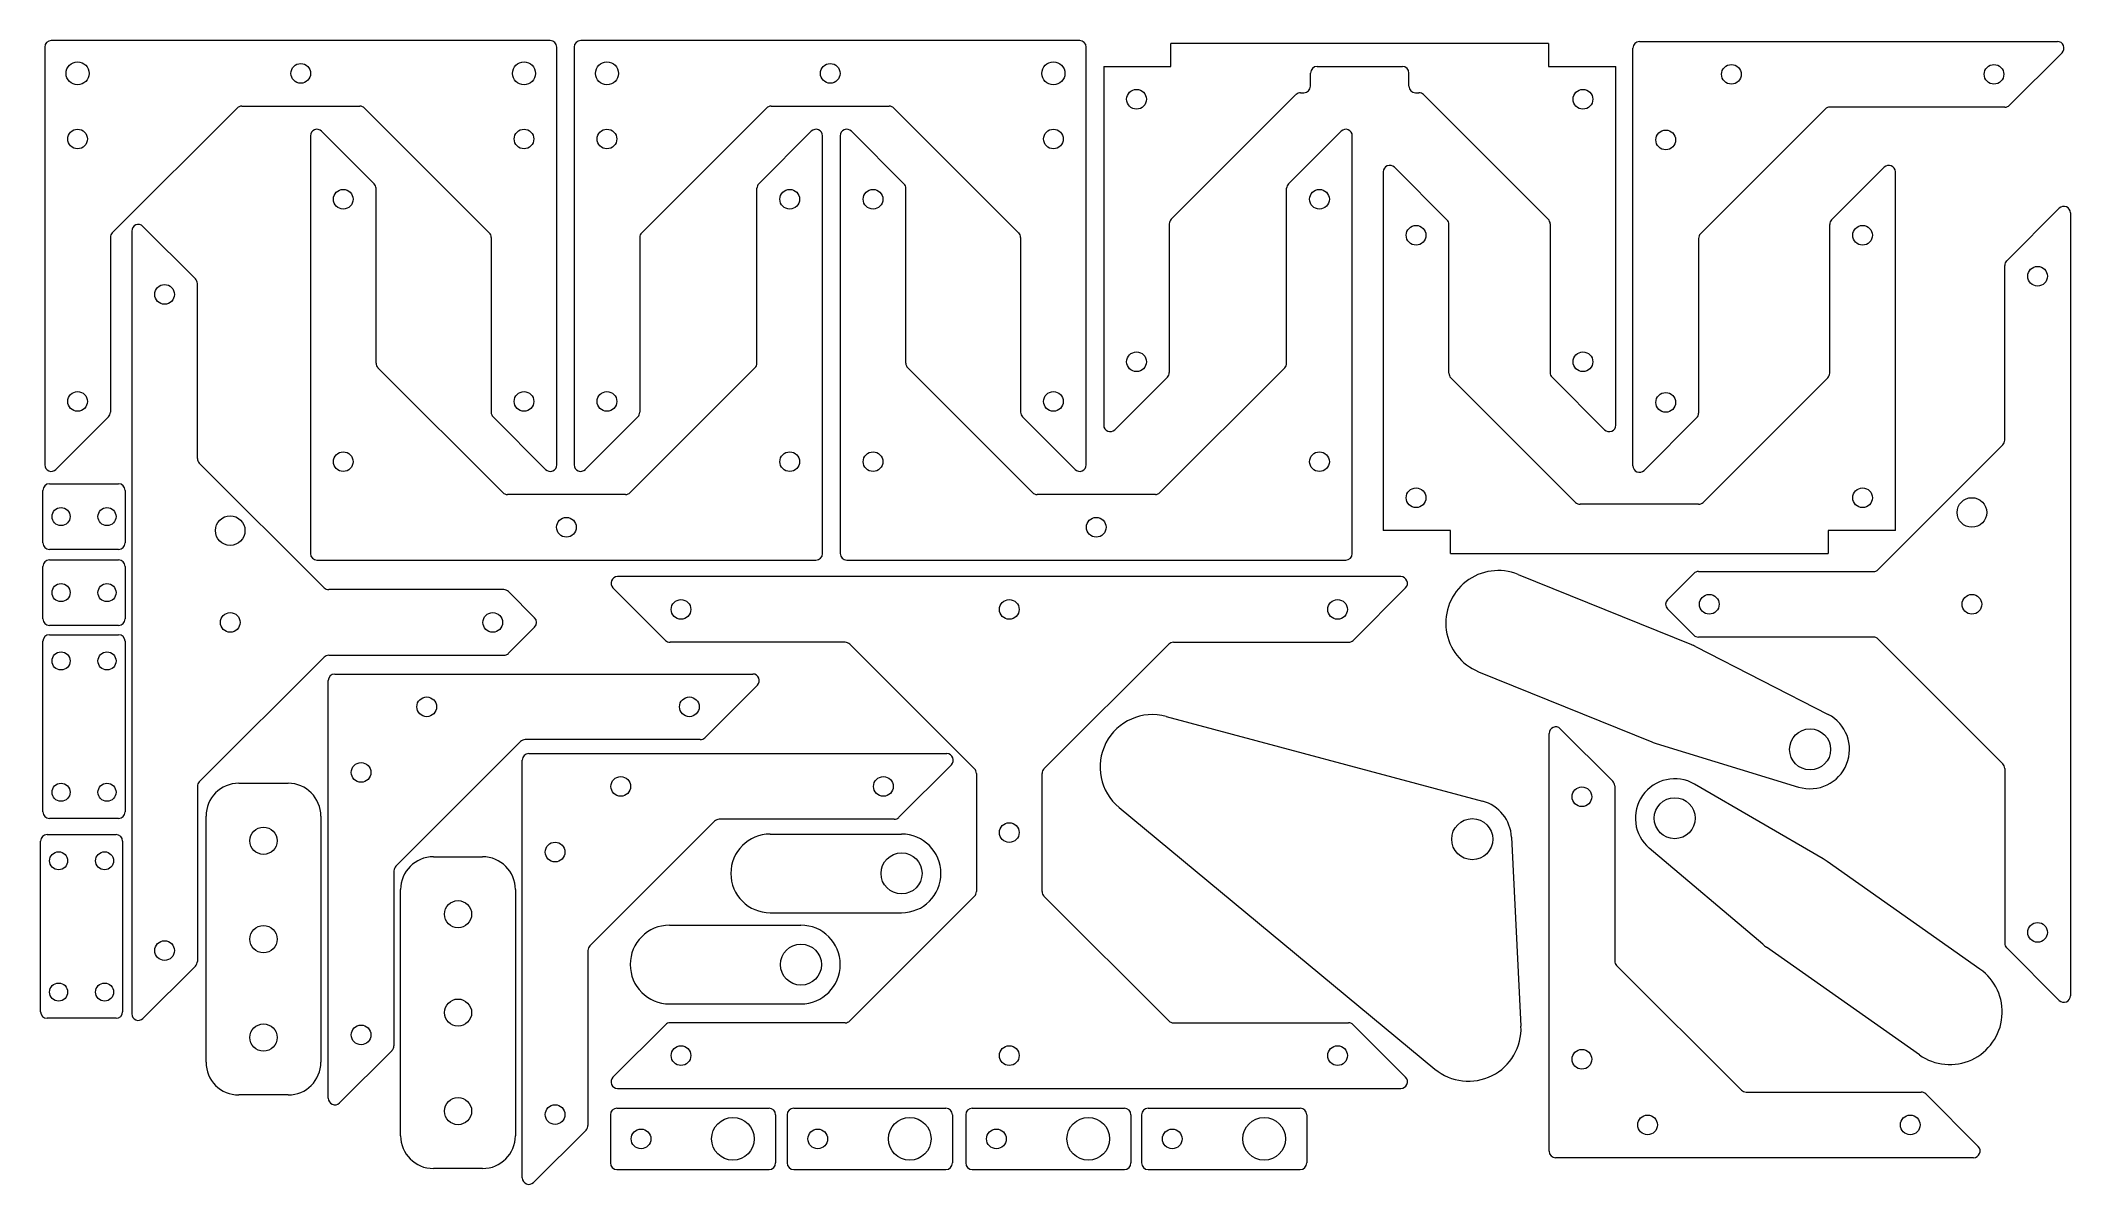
# Model space of a CAD drawing. Header units: millimetres. Extents: x -1 to 617, y -22 to 327.
import ezdxf

# ---------------------------------------------------------------- set-up
doc = ezdxf.new("R2010")
doc.units = ezdxf.units.MM
doc.layers.add('SKETCH', color=7, linetype='Continuous')

msp = doc.modelspace()

# ---------------------------------------------------------------- linework, layer by layer
at = {"layer": 'SKETCH', "lineweight": 20}
for p, q in [((-0.09, 324.75), (-0.09, 197.43)), ((153.91, 326.75), (1.91, 326.75)), ((155.91, 197.43), (155.91, 324.75)), ((161.18, 324.75), (161.18, 197.43)), ((315.18, 326.75), (163.18, 326.75)), ((317.18, 197.43), (317.18, 324.75)), ((457.99, 325.85), (342.99, 325.85)), ((342.99, 318.85), (342.99, 325.85)), ((457.99, 325.85), (457.99, 318.85)), ((483.7, 197.15), (483.7, 324.46)), ((485.7, 326.46), (613.01, 326.46)), ((598.42, 307.05), (614.42, 323.05)), ((322.49, 318.85), (322.49, 209.54)), ((322.49, 318.85), (342.99, 318.85)), ((385.49, 312.85), (385.49, 316.85)), ((387.49, 318.85), (413.49, 318.85)), ((415.49, 312.85), (415.49, 316.85)), ((457.99, 318.85), (478.49, 318.85)), ((478.49, 209.54), (478.49, 318.85)), ((343.07, 272.27), (381.07, 310.27)), ((382.49, 310.85), (383.49, 310.85)), ((417.49, 310.85), (418.49, 310.85)), ((419.9, 310.27), (457.9, 272.27)), ((20.49, 268.16), (58.49, 306.16)), ((59.91, 306.75), (95.91, 306.75)), ((97.32, 306.16), (135.32, 268.16)), ((181.76, 268.16), (219.76, 306.16)), ((221.18, 306.75), (257.18, 306.75)), ((258.59, 306.16), (296.59, 268.16)), ((542.28, 305.88), (504.28, 267.88)), ((597.01, 306.46), (543.7, 306.46)), ((80.85, 297.71), (80.85, 170.39)), ((100.26, 283.12), (84.26, 299.12)), ((233.43, 299.12), (217.43, 283.12)), ((236.85, 170.39), (236.85, 297.71)), ((242.23, 297.71), (242.23, 170.39)), ((261.64, 283.12), (245.64, 299.12)), ((394.81, 299.12), (378.81, 283.12)), ((398.23, 170.39), (398.23, 297.71)), ((407.65, 286.71), (407.65, 177.39)), ((427.07, 272.12), (411.07, 288.12)), ((560.24, 288.12), (544.24, 272.12)), ((563.65, 177.39), (563.65, 286.71)), ((100.85, 228.39), (100.85, 281.71)), ((216.85, 228.39), (216.85, 281.71)), ((262.23, 228.39), (262.23, 281.71)), ((378.23, 228.39), (378.23, 281.71)), ((613.56, 275.64), (597.56, 259.64)), ((616.97, 274.22), (616.97, 35.6)), ((19.91, 266.75), (19.91, 213.43)), ((26.41, 268.69), (26.41, 30.07)), ((29.83, 270.11), (45.83, 254.11)), ((135.91, 266.75), (135.91, 213.43)), ((181.18, 266.75), (181.18, 213.43)), ((297.18, 266.75), (297.18, 213.43)), ((342.49, 270.85), (342.49, 225.54)), ((427.65, 225.39), (427.65, 270.71)), ((458.49, 270.85), (458.49, 225.54)), ((503.7, 266.46), (503.7, 213.15)), ((543.65, 225.39), (543.65, 270.71)), ((596.97, 204.91), (596.97, 258.22)), ((46.41, 199.38), (46.41, 252.69)), ((139.43, 188.98), (101.43, 226.98)), ((216.26, 226.98), (178.26, 188.98)), ((300.81, 188.98), (262.81, 226.98)), ((325.9, 208.13), (341.9, 224.13)), ((377.64, 226.98), (339.64, 188.98)), ((466.24, 185.98), (428.24, 223.98)), ((459.07, 224.13), (475.07, 208.13)), ((543.07, 223.98), (505.07, 185.98)), ((3.32, 196.02), (19.32, 212.02)), ((136.49, 212.02), (152.49, 196.02)), ((164.59, 196.02), (180.59, 212.02)), ((297.76, 212.02), (313.76, 196.02)), ((487.11, 195.74), (503.11, 211.74)), ((85, 159.97), (47, 197.97)), ((558.39, 165.5), (596.39, 203.5)), ((-0.62, 173.65), (-0.62, 189.65)), ((1.38, 191.65), (22.38, 191.65)), ((24.38, 189.65), (24.38, 173.65)), ((176.85, 188.39), (140.85, 188.39)), ((338.23, 188.39), (302.23, 188.39)), ((503.65, 185.39), (467.65, 185.39)), ((428.15, 177.39), (407.65, 177.39)), ((428.15, 170.39), (428.15, 177.39)), ((543.15, 177.39), (543.15, 170.39)), ((563.65, 177.39), (543.15, 177.39)), ((22.38, 171.65), (1.38, 171.65)), ((1.38, 168.47), (22.38, 168.47)), ((82.85, 168.39), (234.85, 168.39)), ((244.23, 168.39), (396.23, 168.39)), ((428.15, 170.39), (543.15, 170.39)), ((-0.62, 150.47), (-0.62, 166.47)), ((24.38, 166.47), (24.38, 150.47)), ((413.04, 163.34), (174.41, 163.34)), ((448.71, 164.02), (501.53, 142.61)), ((502.25, 164.32), (494.25, 156.32)), ((503.66, 164.91), (556.97, 164.91)), ((139.73, 159.38), (86.41, 159.38)), ((141.14, 158.79), (149.14, 150.79)), ((173, 159.92), (189, 143.92)), ((414.46, 159.92), (398.46, 143.92)), ((22.38, 148.47), (1.38, 148.47)), ((502.25, 145.5), (494.25, 153.5)), ((-0.62, 91.64), (-0.62, 143.64)), ((1.38, 145.64), (22.38, 145.64)), ((24.38, 143.64), (24.38, 91.64)), ((141.14, 139.97), (149.14, 147.97)), ((243.73, 143.34), (190.41, 143.34)), ((245.14, 142.75), (283.14, 104.75)), ((304.31, 104.75), (342.31, 142.75)), ((343.73, 143.34), (397.04, 143.34)), ((556.97, 144.91), (503.66, 144.91)), ((596.39, 106.32), (558.39, 144.32)), ((47, 100.79), (85, 138.79)), ((86.41, 139.38), (139.73, 139.38)), ((502.81, 142.02), (543.16, 121.37)), ((86.28, 4.35), (86.28, 131.66)), ((88.28, 133.66), (215.6, 133.66)), ((201.01, 114.25), (217.01, 130.25)), ((436.69, 134.37), (489.51, 112.95)), ((341.53, 120.75), (437.87, 94.91)), ((144.87, 113.08), (106.87, 75.08)), ((199.6, 113.66), (146.28, 113.66)), ((458.17, -11.77), (458.17, 115.55)), ((477.58, 100.96), (461.58, 116.96)), ((490.84, 112.48), (534.17, 99.21)), ((145.39, -19.92), (145.39, 107.39)), ((147.39, 109.39), (274.7, 109.39)), ((260.12, 89.98), (276.12, 105.98)), ((46.41, 99.38), (46.41, 46.07)), ((59.04, 100.34), (74.04, 100.34)), ((283.73, 103.34), (283.73, 67.34)), ((303.73, 67.34), (303.73, 103.34)), ((478.17, 99.55), (478.17, 46.23)), ((541.67, 77.32), (502.48, 100.1)), ((596.97, 104.91), (596.97, 51.6)), ((327.18, 92.98), (423.41, 13.22)), ((22.38, 89.64), (1.38, 89.64)), ((49.04, 15.34), (49.04, 90.34)), ((84.04, 90.34), (84.04, 15.34)), ((203.98, 88.81), (165.98, 50.81)), ((258.7, 89.39), (205.39, 89.39)), ((-1.35, 30.72), (-1.35, 82.72)), ((0.65, 84.72), (21.65, 84.72)), ((23.65, 82.72), (23.65, 30.72)), ((220.92, 84.89), (260.92, 84.89)), ((446.74, 83.92), (449.6, 26.33)), ((523.29, 51.28), (488.7, 80.57)), ((118.31, 77.94), (133.31, 77.94)), ((589.42, 43.7), (542.85, 76.56)), ((106.28, 73.66), (106.28, 20.35)), ((108.31, -7.06), (108.31, 67.94)), ((143.31, 67.94), (143.31, -7.06)), ((283.14, 65.92), (245.14, 27.92)), ((304.31, 65.92), (342.31, 27.92)), ((190.26, 57.09), (230.26, 57.09)), ((220.92, 60.89), (260.92, 60.89)), ((570.97, 17.55), (524.4, 50.42)), ((613.56, 34.18), (597.56, 50.18)), ((29.83, 28.65), (45.83, 44.65)), ((165.39, 49.39), (165.39, -3.92)), ((478.75, 44.82), (516.75, 6.82)), ((190.26, 33.09), (230.26, 33.09)), ((21.65, 28.72), (0.65, 28.72)), ((189, 26.75), (173, 10.75)), ((243.73, 27.34), (190.41, 27.34)), ((343.73, 27.34), (397.04, 27.34)), ((398.46, 26.75), (414.46, 10.75)), ((89.7, 2.94), (105.7, 18.94)), ((174.41, 7.34), (413.04, 7.34)), ((518.17, 6.23), (571.48, 6.23)), ((74.04, 5.34), (59.04, 5.34)), ((174.21, 1.32), (220.56, 1.32)), ((228.06, 1.32), (274.41, 1.32)), ((282.46, 1.32), (328.81, 1.32)), ((336.03, 1.32), (382.38, 1.32)), ((588.9, -10.35), (572.9, 5.65)), ((148.8, -21.34), (164.8, -5.34)), ((172.21, -0.68), (172.21, -15.38)), ((222.56, -0.68), (222.56, -15.38)), ((226.06, -0.68), (226.06, -15.38)), ((276.41, -0.68), (276.41, -15.38)), ((280.46, -0.68), (280.46, -15.38)), ((330.81, -0.68), (330.81, -15.38)), ((334.03, -0.68), (334.03, -15.38)), ((384.38, -0.68), (384.38, -15.38)), ((133.31, -17.06), (118.31, -17.06)), ((174.21, -17.38), (220.56, -17.38)), ((228.06, -17.38), (274.41, -17.38)), ((282.46, -17.38), (328.81, -17.38)), ((336.03, -17.38), (382.38, -17.38)), ((587.48, -13.77), (460.17, -13.77))]:
    msp.add_line(p, q, dxfattribs=at)
for centre, radius in [((9.91, 316.75), 3.5), ((77.91, 316.75), 3), ((145.91, 316.75), 3.5), ((171.18, 316.75), 3.5), ((239.18, 316.75), 3), ((307.18, 316.75), 3.5), ((513.7, 316.46), 3), ((593.7, 316.46), 3), ((332.49, 308.85), 3), ((468.49, 308.85), 3), ((9.91, 296.75), 3), ((145.91, 296.75), 3), ((171.18, 296.75), 3), ((307.18, 296.75), 3), ((493.7, 296.46), 3), ((90.85, 278.39), 3), ((226.85, 278.39), 3), ((252.23, 278.39), 3), ((388.23, 278.39), 3), ((417.65, 267.39), 3), ((553.65, 267.39), 3), ((606.97, 254.91), 3), ((36.41, 249.38), 3), ((332.49, 228.85), 3), ((468.49, 228.85), 3), ((9.91, 216.75), 3), ((145.91, 216.75), 3), ((171.18, 216.75), 3), ((307.18, 216.75), 3), ((493.7, 216.46), 3), ((90.85, 198.39), 3), ((226.85, 198.39), 3), ((252.23, 198.39), 3), ((388.23, 198.39), 3), ((417.65, 187.39), 3), ((553.65, 187.39), 3), ((586.97, 182.91), 4.5), ((4.88, 181.65), 2.75), ((18.88, 181.65), 2.75), ((56.41, 177.38), 4.5), ((158.85, 178.39), 3), ((320.23, 178.39), 3), ((4.88, 158.47), 2.75), ((18.88, 158.47), 2.75), ((193.73, 153.34), 3), ((293.73, 153.34), 3), ((393.73, 153.34), 3), ((506.97, 154.91), 3), ((586.97, 154.91), 3), ((56.41, 149.38), 3), ((136.41, 149.38), 3), ((4.88, 137.64), 2.75), ((18.88, 137.64), 2.75), ((116.28, 123.66), 3), ((196.28, 123.66), 3), ((537.69, 110.69), 6.25), ((96.28, 103.66), 3), ((4.88, 97.64), 2.75), ((18.88, 97.64), 2.75), ((175.39, 99.39), 3), ((255.39, 99.39), 3), ((468.17, 96.23), 3), ((496.45, 89.72), 6.25), ((66.54, 82.84), 4.15), ((293.73, 85.34), 3), ((434.76, 83.32), 6.25), ((155.39, 79.39), 3), ((4.15, 76.72), 2.75), ((18.15, 76.72), 2.75), ((260.92, 72.89), 6.25), ((125.81, 60.44), 4.15), ((66.54, 52.84), 4.15), ((606.97, 54.91), 3), ((36.41, 49.38), 3), ((230.26, 45.09), 6.25), ((4.15, 36.72), 2.75), ((18.15, 36.72), 2.75), ((125.81, 30.44), 4.15), ((66.54, 22.84), 4.15), ((96.28, 23.66), 3), ((193.73, 17.34), 3), ((293.73, 17.34), 3), ((393.73, 17.34), 3), ((468.17, 16.23), 3), ((125.81, 0.44), 4.15), ((155.39, -0.61), 3), ((181.56, -8.03), 3), ((209.56, -8.03), 6.5), ((235.41, -8.03), 3), ((263.41, -8.03), 6.5), ((289.81, -8.03), 3), ((317.81, -8.03), 6.5), ((343.38, -8.03), 3), ((371.38, -8.03), 6.5), ((488.17, -3.77), 3), ((568.17, -3.77), 3)]:
    msp.add_circle(centre, radius, dxfattribs=at)
for centre, radius, start, end in [((1.91, 324.75), 2, 90, 180), ((153.91, 324.75), 2, 0, 90), ((163.18, 324.75), 2, 90, 180), ((315.18, 324.75), 2, 0, 90), ((485.7, 324.46), 2, 90, 180), ((613.01, 324.46), 2, 315, 90), ((387.49, 316.85), 2, 90, 180), ((413.49, 316.85), 2, 0, 90), ((382.49, 308.85), 2, 90, 135), ((383.49, 312.85), 2, 270, 0), ((417.49, 312.85), 2, 180, 270), ((418.49, 308.85), 2, 45, 90), ((59.91, 304.75), 2, 90, 135), ((95.91, 304.75), 2, 45, 90), ((221.18, 304.75), 2, 90, 135), ((257.18, 304.75), 2, 45, 90), ((543.7, 304.46), 2, 90, 135), ((597.01, 308.46), 2, 270, 315), ((82.85, 297.71), 2, 45, 180), ((234.85, 297.71), 2, 0, 135), ((244.23, 297.71), 2, 45, 180), ((396.23, 297.71), 2, 0, 135), ((409.65, 286.71), 2, 45, 180), ((561.65, 286.71), 2, 0, 135), ((98.85, 281.71), 2, 0, 45), ((218.85, 281.71), 2, 135, 180), ((260.23, 281.71), 2, 0, 45), ((380.23, 281.71), 2, 135, 180), ((344.49, 270.85), 2, 135, 180), ((425.65, 270.71), 2, 0, 45), ((456.49, 270.85), 2, 0, 45), ((545.65, 270.71), 2, 135, 180), ((614.97, 274.22), 2, 0, 135), ((21.91, 266.75), 2, 135, 180), ((28.41, 268.69), 2, 45, 180), ((133.91, 266.75), 2, 0, 45), ((183.18, 266.75), 2, 135, 180), ((295.18, 266.75), 2, 0, 45), ((505.7, 266.46), 2, 135, 180), ((44.41, 252.69), 2, 0, 45), ((598.97, 258.22), 2, 135, 180), ((102.85, 228.39), 2, 180, 225), ((214.85, 228.39), 2, 315, 0), ((264.23, 228.39), 2, 180, 225), ((340.49, 225.54), 2, 315, 0), ((376.23, 228.39), 2, 315, 0), ((429.65, 225.39), 2, 180, 225), ((460.49, 225.54), 2, 180, 225), ((541.65, 225.39), 2, 315, 0), ((17.91, 213.43), 2, 315, 0), ((137.91, 213.43), 2, 180, 225), ((179.18, 213.43), 2, 315, 0), ((299.18, 213.43), 2, 180, 225), ((501.7, 213.15), 2, 315, 0), ((324.49, 209.54), 2, 180, 315), ((476.49, 209.54), 2, 225, 0), ((594.97, 204.91), 2, 315, 0), ((48.41, 199.38), 2, 180, 225), ((1.91, 197.43), 2, 180, 315), ((153.91, 197.43), 2, 225, 0), ((163.18, 197.43), 2, 180, 315), ((315.18, 197.43), 2, 225, 0), ((485.7, 197.15), 2, 180, 315), ((1.38, 189.65), 2, 90, 180), ((22.38, 189.65), 2, 0, 90), ((140.85, 190.39), 2, 225, 270), ((176.85, 190.39), 2, 270, 315), ((302.23, 190.39), 2, 225, 270), ((338.23, 190.39), 2, 270, 315), ((467.65, 187.39), 2, 225, 270), ((503.65, 187.39), 2, 270, 315), ((1.38, 173.65), 2, 180, 270), ((22.38, 173.65), 2, 270, 0), ((1.38, 166.47), 2, 90, 180), ((22.38, 166.47), 2, 0, 90), ((82.85, 170.39), 2, 180, 270), ((234.85, 170.39), 2, 270, 0), ((244.23, 170.39), 2, 180, 270), ((396.23, 170.39), 2, 270, 0), ((174.41, 161.34), 2, 90, 225), ((413.04, 161.34), 2, 315, 90), ((442.7, 149.2), 16, 67.93321, 247.93331), ((503.66, 162.91), 2, 90, 135), ((556.97, 166.91), 2, 270, 315), ((86.41, 161.38), 2, 225, 270), ((139.73, 157.38), 2, 45, 90), ((495.66, 154.91), 2, 135, 225), ((1.38, 150.47), 2, 180, 270), ((22.38, 150.47), 2, 270, 0), ((147.73, 149.38), 2, 315, 45), ((1.38, 143.64), 2, 90, 180), ((22.38, 143.64), 2, 0, 90), ((190.41, 145.34), 2, 225, 270), ((243.73, 141.34), 2, 45, 90), ((343.73, 141.34), 2, 90, 135), ((397.04, 145.34), 2, 270, 315), ((495.52, 127.78), 16, 62.88971, 67.93321), ((503.66, 146.91), 2, 225, 270), ((556.97, 142.91), 2, 45, 90), ((86.41, 137.38), 2, 90, 135), ((139.73, 141.38), 2, 270, 315), ((88.28, 131.66), 2, 90, 180), ((215.6, 131.66), 2, 315, 90), ((337.39, 105.3), 16, 74.9829, 230.346), ((460.17, 115.55), 2, 45, 180), ((537.69, 110.69), 12, 252.97671, 62.88971), ((146.28, 111.66), 2, 90, 135), ((199.6, 115.66), 2, 270, 315), ((495.52, 127.78), 16, 247.93321, 252.97671), ((147.39, 107.39), 2, 90, 180), ((274.7, 107.39), 2, 315, 90), ((594.97, 104.91), 2, 0, 45), ((48.41, 99.38), 2, 135, 180), ((59.04, 90.34), 10, 90, 180), ((74.04, 90.34), 10, 0, 90), ((281.73, 103.34), 2, 0, 45), ((305.73, 103.34), 2, 135, 180), ((476.17, 99.55), 2, 0, 45), ((496.45, 89.72), 12, 59.83415, 229.74715), ((434.76, 83.32), 12, 2.83858, 74.9829), ((1.38, 91.64), 2, 180, 270), ((22.38, 91.64), 2, 270, 0), ((205.39, 87.39), 2, 90, 135), ((258.7, 91.39), 2, 270, 315), ((0.65, 82.72), 2, 90, 180), ((21.65, 82.72), 2, 0, 90), ((220.92, 72.89), 12, 90.0002, 269.9998), ((260.92, 72.89), 12, 270, 90), ((108.28, 73.66), 2, 135, 180), ((118.31, 67.94), 10, 90, 180), ((133.31, 67.94), 10, 0, 90), ((533.63, 63.49), 16, 54.79065, 59.83415), ((281.73, 67.34), 2, 315, 0), ((305.73, 67.34), 2, 180, 225), ((190.26, 45.09), 12, 90.0002, 269.9998), ((230.26, 45.09), 12, 270, 90), ((167.39, 49.39), 2, 135, 180), ((533.63, 63.49), 16, 229.74715, 234.79065), ((598.97, 51.6), 2, 180, 225), ((44.41, 46.07), 2, 315, 0), ((480.17, 46.23), 2, 180, 225), ((580.2, 30.63), 16, 234.79065, 54.79075), ((614.97, 35.6), 2, 225, 0), ((0.65, 30.72), 2, 180, 270), ((21.65, 30.72), 2, 270, 0), ((28.41, 30.07), 2, 180, 315), ((190.41, 25.34), 2, 90, 135), ((243.73, 29.34), 2, 270, 315), ((343.73, 29.34), 2, 225, 270), ((397.04, 25.34), 2, 45, 90), ((433.62, 25.54), 16, 230.346, 2.83858), ((104.28, 20.35), 2, 315, 0), ((59.04, 15.34), 10, 180, 270), ((74.04, 15.34), 10, 270, 0), ((174.41, 9.34), 2, 135, 270), ((413.04, 9.34), 2, 270, 45), ((518.17, 8.23), 2, 225, 270), ((571.48, 4.23), 2, 45, 90), ((88.28, 4.35), 2, 180, 315), ((174.21, -0.68), 2, 90, 180), ((220.56, -0.68), 2, 0, 90), ((228.06, -0.68), 2, 90, 180), ((274.41, -0.68), 2, 0, 90), ((282.46, -0.68), 2, 90, 180), ((328.81, -0.68), 2, 0, 90), ((336.03, -0.68), 2, 90, 180), ((382.38, -0.68), 2, 0, 90), ((163.39, -3.92), 2, 315, 0), ((118.31, -7.06), 10, 180, 270), ((133.31, -7.06), 10, 270, 0), ((460.17, -11.77), 2, 180, 270), ((587.48, -11.77), 2, 270, 45), ((174.21, -15.38), 2, 180, 270), ((220.56, -15.38), 2, 270, 0), ((228.06, -15.38), 2, 180, 270), ((274.41, -15.38), 2, 270, 0), ((282.46, -15.38), 2, 180, 270), ((328.81, -15.38), 2, 270, 0), ((336.03, -15.38), 2, 180, 270), ((382.38, -15.38), 2, 270, 0), ((147.39, -19.92), 2, 180, 315)]:
    msp.add_arc(centre, radius, start, end, dxfattribs=at)

doc.saveas('drawing.dxf')
